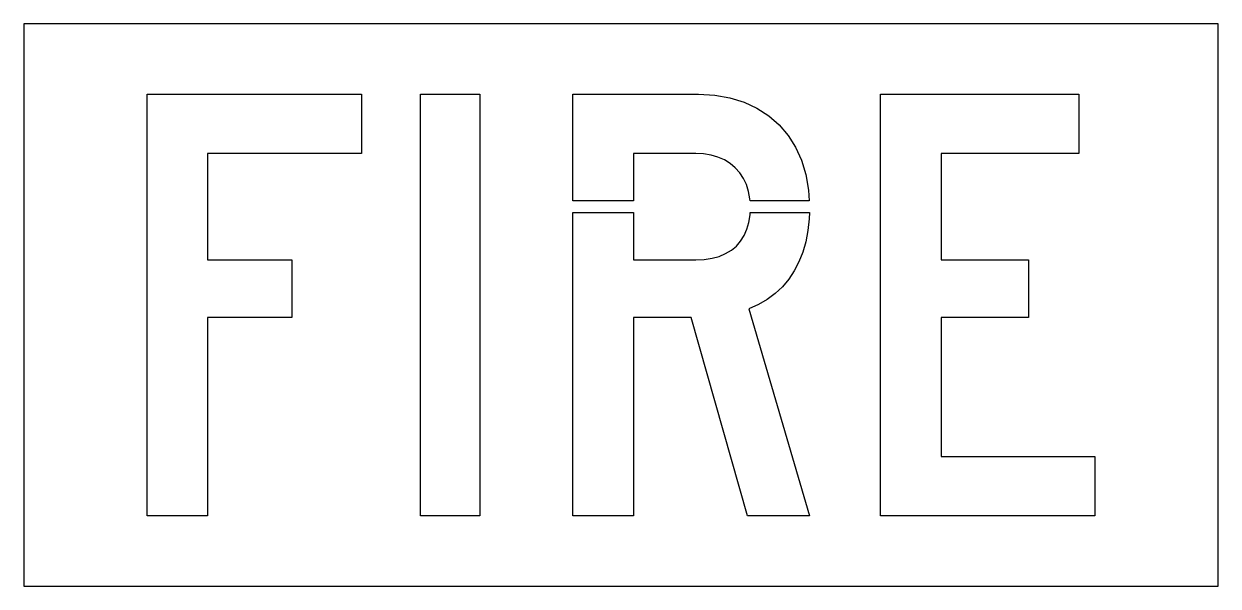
# Model space of a CAD drawing. Extents: x 0 to 51, y 0 to 24.
import ezdxf

# ---------------------------------------------------------------- set-up
doc = ezdxf.new("R2010")
doc.units = 0
doc.layers.add('CUT', color=7, linetype='Continuous')
doc.layers.add('OUTSIDE', color=1, linetype='Continuous')

msp = doc.modelspace()

# ---------------------------------------------------------------- linework, layer by layer
at = {"layer": 'CUT'}
for points in [[(11.4474, 13.926), (11.4474, 11.4636), (7.8474, 11.4636), (7.8474, 3), (5.259, 3), (5.259, 21), (14.4156, 21), (14.4156, 18.4728), (7.8474, 18.4728), (7.8474, 13.926)], [(19.4682, 21), (19.4682, 3), (16.9428, 3), (16.9428, 21)], [(30.729, 17.4072), (30.5688, 17.6466), (30.3798, 17.8572), (30.1602, 18.0408), (29.9136, 18.1938), (29.6418, 18.3144), (29.3448, 18.4026), (29.028, 18.4548), (28.6896, 18.4728), (26.0364, 18.4728), (26.0364, 16.4504), (23.448, 16.4504), (23.448, 21), (28.8156, 21), (29.5068, 20.9604), (30.153, 20.847), (30.7542, 20.658), (31.3068, 20.4006), (31.8072, 20.0766), (32.25, 19.6896), (32.6352, 19.2414), (32.9556, 18.7356), (33.213, 18.1758), (33.3984, 17.5638), (33.5136, 16.905), (33.5391, 16.4504), (31.0112, 16.4504), (31.0062, 16.536), (30.9504, 16.851), (30.8568, 17.1408)], [(45.0462, 18.4728), (39.1728, 18.4728), (39.1728, 13.926), (42.8988, 13.926), (42.8988, 11.4636), (39.1728, 11.4636), (39.1728, 5.5272), (45.741, 5.5272), (45.741, 3), (36.5844, 3), (36.5844, 21), (45.0462, 21)], [(23.448, 15.9484), (26.0364, 15.9484), (26.0364, 13.926), (28.6896, 13.926), (29.0532, 13.944), (29.3898, 13.9944), (29.694, 14.0772), (29.9694, 14.1924), (30.2142, 14.34), (30.4266, 14.5182), (30.6084, 14.727), (30.7578, 14.9646), (30.8748, 15.2328), (30.9594, 15.528), (31.0098, 15.8502), (31.0144, 15.9484), (33.5446, 15.9484), (33.5352, 15.6756), (33.4794, 15.1752), (33.3876, 14.7018), (33.2598, 14.2554), (33.096, 13.8396), (32.898, 13.4526), (32.6622, 13.098), (32.3922, 12.7758), (32.088, 12.4878), (31.7478, 12.2358), (31.3716, 12.0198), (30.963, 11.8416), (33.5532, 3), (30.9, 3), (28.5006, 11.4636), (26.0364, 11.4636), (26.0364, 3), (23.448, 3)]]:
    msp.add_lwpolyline(points, close=True, dxfattribs=at)
at = {"layer": 'OUTSIDE'}
msp.add_lwpolyline([(0, 0), (51, 0), (51, 24), (0, 24)], close=True, dxfattribs=at)

doc.saveas('drawing.dxf')
